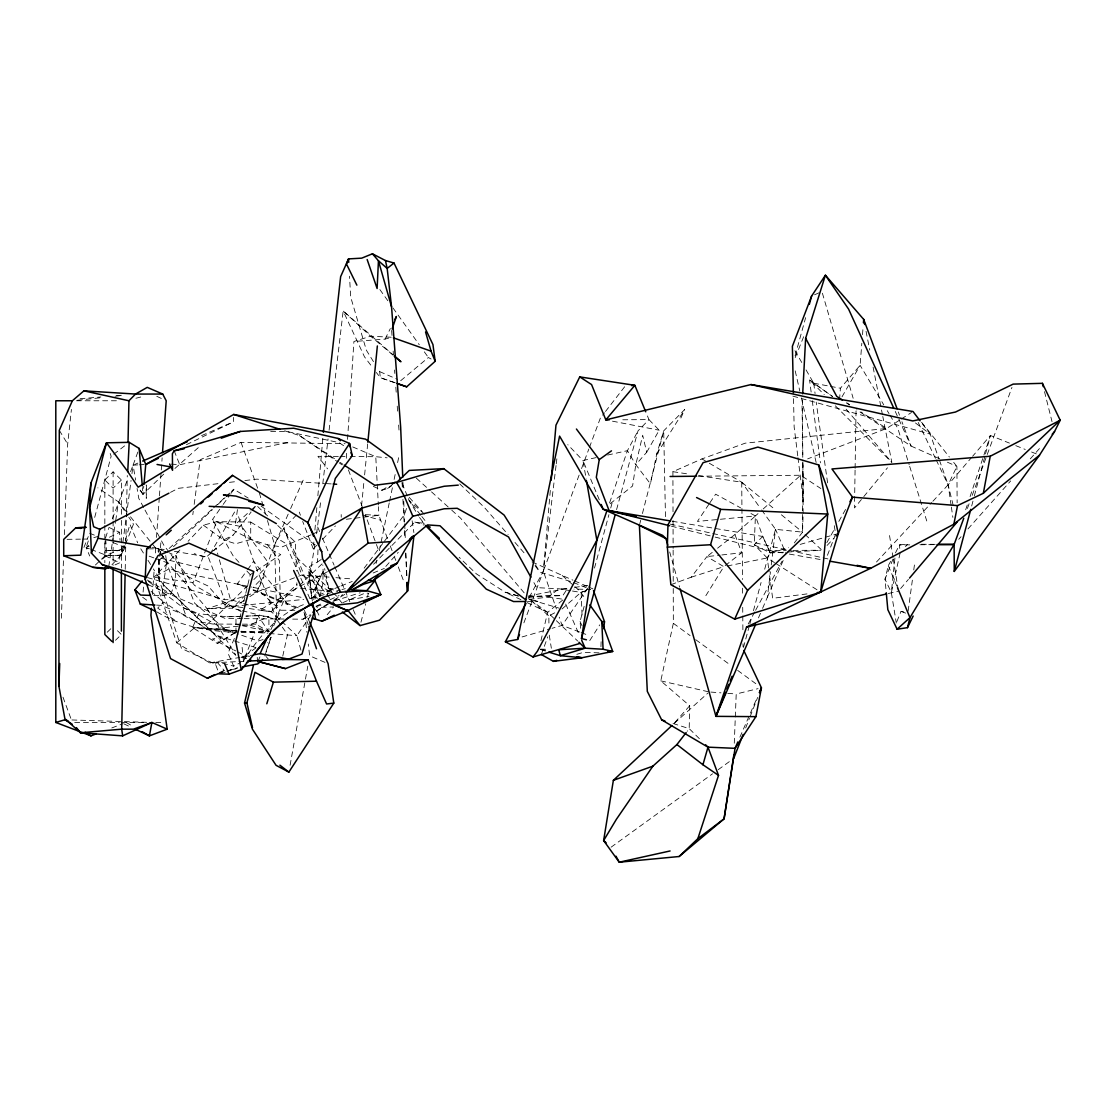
<?xml version="1.0" encoding="UTF-8"?>
<svg xmlns="http://www.w3.org/2000/svg" width="1116" height="1116" viewBox="0 0 1116 1116"><rect width="100%" height="100%" fill="white"/><g stroke="black" fill="none" stroke-linecap="round" stroke-linejoin="round"><path stroke-width="0.75" stroke-dasharray="5 3.75" d="M311.085 534.829L281.957 546.952L267.505 544.789L250.709 539.447L250.723 522.079L216.644 521.688L203.363 525.176L188.088 541.302M794.313 542.934L802.543 532.151L802.809 462.484M315.772 598.874L315.898 587.072L323.124 571.392L322.817 564.989M855.079 470.143L854.479 507.947L887.457 467.799M855.107 468.413L856.056 409.99M115.032 564.905L119.649 562.799L119.775 555.322L125.355 547.524L123.569 545.11M673.241 588.453L673.353 623.314L660.784 680.858L689.688 705.772L689.2 728.636L687.163 731.287M125.215 569.313L126.443 513.709M126.485 511.965L127.294 475.486M312.327 600.701L311.448 595.693L323.124 571.392L322.803 583.835L320.585 593.572M208.413 569.857L158.988 557.749L159.072 579.413L181.503 648.452L215.514 664.285L218.708 672.808M600.952 646.708L601.119 641.672M761.614 509.928L775.522 529.319L802.543 532.151L803.088 515.285M803.129 513.597L802.864 459.973M61.366 618.236L63.57 557.275M64.393 534.634L67.671 444.07L71.424 409.433M186.456 444.67L233.411 421.848L233.565 417.412M317.739 598.288L311.448 595.693L308.951 571.936L309.69 566.412L317.53 562.004L318.032 548.751M734.286 743.214L736.211 693.999L758.071 688.628M802.767 457.323L802.418 398.998M245.855 616.088L257.88 615.655L268.914 616.59L268.914 631.726L235.978 631.726L235.978 616.59L239.34 616.45M346.323 458.285L346.769 451.422M347.55 439.397L353.911 341.524L370.596 336.195L391.758 337.255L385.076 339.097L353.911 341.524M152.418 594.479L154.259 568.532M155.375 552.964L155.989 544.315M156.477 537.396L159.309 497.624M159.435 495.895L161.15 471.677M161.276 469.948L162.141 457.839M159.839 556.493L161.081 539.433M839.539 399.723L840.418 388.242L860.101 365.309L861.831 343.212M862.501 334.702L863.17 326.207M143.099 592.08L143.685 585.161M316.777 545.305L313.275 548.933L313.875 542.069M314.907 530.072L316.986 506.05M317.865 495.769L322.901 437.444M550.314 490.44L543.339 571.141L523.153 624.807M163.731 474.147L143.029 494.36L143.783 486.046M361.542 505.869L363.928 481.791M364.611 474.914L367.666 443.959M894.934 558.042L891.349 592.54L896.288 622.993M316.595 533.741L320.529 502.814M322.775 483.8L328.076 438.867M329.094 430.218L343.17 310.959L393.223 354.972M762.577 608.373L767.376 597.255L770.431 571.783M771.254 564.975L775.522 529.319L786.082 553.717M556.047 465.539L543.339 571.141L528.482 598.776M556.256 463.81L556.884 458.62M111.963 564.668L121.226 555.14L126.136 517.796M126.359 516.094L131.06 480.452M131.953 473.658L133.069 465.177L138.593 449.957M192.803 514.699L193.263 511.254M194.184 504.376L200.183 459.708L241.042 442.355L345.081 443.694M908.145 611.122L912.818 576.805M913.753 569.941L914.464 564.794M237.443 509.621L235.392 524.464L250.207 510.933M153.743 595.484L161.89 595.735L166.577 562.506L165.656 554.861M108.754 566.537L115.436 522.302M115.687 520.6L118.519 501.893L97.831 487.818M680.899 418.026L684.694 409.502L663.699 430.846L656.696 454.142L650.419 483.842L635.813 464.675L646.708 452.259L642.663 435.226L635.813 464.675L632.591 485.976L609.88 503.944M320.501 595.26L308.211 585.858L315.242 542.153M313.777 599.752L315.898 587.072M290.09 765.269L307.807 666.085M389.233 502.939L379.119 551.681L365.267 514.783M389.582 501.251L392.734 486.13M394.129 479.406L395.176 474.356M397.617 462.596L399.361 454.184M327.183 595.986L328.774 588.495L324.603 568.56M282.767 656.11L287.51 634.362L281.678 626.271M900.124 553.02L891.349 592.54L885.016 579.19L888.308 565.575L890.694 561.334M540.939 640.696L547.635 612.363L563.608 599.32M157.133 612.028C190.724 632.395 230.775 633.721 268.914 631.726L255.857 624.165L257.88 615.655L246.078 616.158M239.717 618.543L241.335 611.805M243.762 601.677L250.249 574.684L280.758 554.638L212.431 519.624L222.196 505.799M360.956 622.226L365.713 603.756M367.443 597.032L368.308 593.67M376.092 563.44L376.957 560.079M639.831 523.683L640.696 520.307M642.425 513.555L663.699 430.846L665.499 517.726M971.673 505.98L973.905 497.583M974.352 495.909L985.065 455.621M985.512 453.933L990.422 435.477L1009.436 443.108M94.693 517.392L111.14 456.235L109.075 450.264M580.641 628.308L580.055 621.486L584.575 604.788M594.493 568.072L608.931 514.657M610.731 507.989L612.991 499.647M616.576 509.621L637.989 430.929L648.94 419.602L646.387 413.366M749.366 625.713L743.047 648.982L743.005 643.765M749.812 624.053L751.612 617.399M753.426 610.759L761.084 582.496M764.697 569.202L775.522 529.319M795.094 355.795L805.64 317.642M101.472 559.2L105.099 555.726L121.226 555.14L124.894 542.167M125.341 540.535L129.93 524.311L137.673 542.822M105.588 537.8L108.643 528.44M161.89 595.735L171.013 594.089L175.184 581.297L176.007 555.629L169.646 553.131M965.675 509.789L967.879 503.19M970.083 496.578L990.422 435.477L972.622 456.263M406.503 508.422L404.397 514.685L383.765 542.111M264.799 655.901L271.132 637.138L267.421 642.537M609.629 502.786L627.415 450.669L637.989 430.929M266.026 651.549L271.132 637.138M541.316 654.534L547.817 636.748M967.377 508.478L969.19 503.567M972.203 495.378L986.656 456.109M987.255 454.477L1011.961 387.392M249.775 596.669L257.057 591.871L274.592 544.915L289.923 510.179M579.12 475.095L543.339 571.141L556.396 608.959M581.548 468.58L588.83 449.037M589.429 447.418L600.352 418.109L604.481 412.794M112.395 518.703L128.061 478.15M130.558 471.663L133.069 465.177L137.84 463.112M827.444 555.308L835.605 534.159L834.001 523.892M745.669 727.967L749.45 718.327M750.092 716.723L757.652 697.444M121.226 555.14L124.894 545.836M125.508 544.287L133.46 524.143L128.786 517.182M242.116 647.364L243.469 661.063L254.504 633.051M893.009 559.06L885.016 579.19L886.104 591.034M83.923 547.426L88.276 536.587M795.22 357.594L804.985 333.419M235.364 632.577L217.355 643.5L192.524 627.457L198.885 613.73L226.98 616.771L235.978 616.59M896.873 621.542L901.044 611.373L905.174 612.252M234.388 638.394L228.013 653.279L233.704 666.154L240.679 662.513M767.376 597.255L783.418 559.939M758.462 617.901L761.893 609.964M739.908 737.188L757.276 697.361M290.62 508.603L303.161 480.187M257.922 661.467L260.67 655.259M273.713 625.755L280.576 610.229L295.866 610.285M270.825 629.787L287.272 593.21L296.87 584.603M159.853 553.355L207.171 608.764L257.057 591.871L264.06 576.456L253.067 587.435M932.878 501.279L948.14 484.832L956.9 466.418L953.692 462.401M385.076 339.097L390.349 328.55M895.478 552.852L899.482 544.943L907.643 544.134L905.495 546.673M748.208 624.025L754.793 611.791M755.616 610.271L781.967 561.362M280.702 624.932L276.824 619.533L274.592 544.915L283.757 528.175L296.898 514.574M215.514 664.285L216.839 661.872L233.704 666.154M826.83 542.641L834.545 528.998M838.813 521.423L845.663 509.287M646.708 452.259L659.179 430.218L648.94 419.602L619.617 419.797M841.994 396.85L860.101 365.309L883.76 404.843M210.045 554.122L236.16 509.301M768.589 568.044L767.236 557.958L770.263 552.936L788.524 547.733M705.856 595.679L723.824 566.663L706.902 556.605L691.195 577.223L670.856 584.686M656.696 454.142L684.694 409.502M589.75 640.612L599.752 624.862M528.552 597.213L562.883 595.512L567.625 588.341L528.482 595.972M267.505 544.789L279.321 560.483L280.283 598.511L271.467 611.777L259.735 610.271L297.037 587.881L296.842 582.803M708.925 504.223L697.43 521.423L755.42 515.955L758.001 513.625M709.888 502.786L715.635 494.193L740.675 507.892M243.469 661.063C258.41 637.389 278.386 612.907 305.7 603.895M311.015 615.153L296.87 635.702L301.083 650.74M587.672 588.16L562.073 625.406L552.071 628.294M223.172 504.418L230.008 494.751M230.984 493.37L233.914 489.226L248.212 498.113M246.859 587.714L237.373 583.794L246.524 571.127M247.543 569.718L253.653 561.264L237.875 514.699M364.165 568.156L382.732 543.478M605.514 411.455L625.113 386.178M212.333 551.471L233.272 534.969L251.128 512.049M252.174 510.696L255.327 506.65M327.197 614.721L333.628 606.937L316.916 607.523M213.84 550.551L216.058 547.928L217.927 554.596M900.654 588.523L908.424 579.371M951.125 505.381L948.14 484.832L971.506 457.56M385.801 566.454L398.259 552.28M689.688 705.772L673.199 724.326L707.879 693.092M958.742 539.293L961.057 536.698M967.977 528.914L1010.678 480.912M1030.291 458.857L1041.828 445.898M297.037 587.881L283.743 598.539L271.467 611.777L247.347 608.276M876.492 562.004L931.693 502.549M827.068 545.459L833.833 538.303M179.871 549.979L154.036 577.265L176.733 642.802L209.794 662.946L237.206 661.621M322.608 539.251L335.428 525.915M192.524 627.457L236.355 630.68L207.213 629.494L195.774 621.361L186.037 616.757L163.647 601.998L157.719 608.108L175.491 620.663M373.553 564.264L414.873 522.037L423.243 523.278M245.743 594.758L232.309 608.192L207.171 608.764L235.476 654.45M247.891 585.495L217.899 614.888L202.972 627.987M253.848 579.567L269.333 564.11L241.893 526.71L216.644 521.688L193.235 582.552L154.036 577.265L169.855 568.379L208.022 585.956L224.944 605.025L245.618 608.025M104.834 523.725L104.834 479.992L113.107 471.831L121.393 479.992L121.393 515.369M121.393 479.992L113.107 488.166L104.834 479.992M107.206 632.242L111.935 627.638M115.478 640.291L121.393 634.544L115.478 628.782M224.944 605.025L230.496 599.627L241.963 603.031M750.998 513.541L755.42 515.955L762.758 536.461L754.221 544.748L767.236 557.958L774.462 562.59M299.493 585.523L322.859 563.106M95.418 565.003L100.259 560.371M159.602 559.897L163.368 556.312M173.454 546.728L212.5 509.594M217.536 504.795L225.097 497.61M226.353 496.411L233.914 489.226L226.297 496.202M211.091 552.657L206.111 557.386L194.184 553.634M174.933 468.455L200.601 445.577M169.144 548.458L212.333 508.966M213.602 507.808L225.027 497.359M251.435 509.817L255.145 506.427M717.588 548.193L734.942 534.508L755.42 515.955L754.221 544.748L770.263 552.936L785.441 552.141M88.68 545.319L86.169 547.593L89.698 556.005M763.177 508.98L800.674 475.249L820.874 488.557M561.99 609.015L581.157 592.205L587.03 590.559M176.733 642.802L194.868 627.527L267.477 633.344M400.686 380.709L428.377 357.511L431.097 359.017M373.33 486.381L381.853 490.287L387.601 488.459L392.679 484.232M712.245 552.406L706.902 556.605L720.155 555.14M725.191 565.589L741.68 552.755L734.942 534.508M221.721 672.306L224.204 670.381L216.839 661.872M113.72 454.254L125.327 445.312M529.179 599.418L547.97 597.102L559.018 588.788L567.305 588.955M102.365 559.018L107.024 555.587L105.574 538.191M611.108 847.183L712.552 773.779M718.188 769.705L730.868 760.526M237.248 651.702L245.004 655.678L255.955 647.936M317.53 562.004L321.282 559.437M387.601 488.459L391.465 485.892M243.958 600.506L232.309 608.192L240.554 610.285M899.817 419.993L886.648 428.46L807.649 458.885M901.282 419.044L911.521 412.46M292.657 619.115L303.036 619.213L310.374 614.665M316.246 611.024L327.992 603.742M333.865 600.101L342.668 594.647M235.085 632.619L217.355 643.5L220.787 637.71L224.651 639.649M381.853 490.287L389.275 485.739M303.036 619.213L310.513 614.763M316.484 611.219L331.438 602.319M332.931 601.44L344.886 594.326M300.078 586.263L327.546 571.685M170.469 492.365L178.169 488.348L219.224 483.549M203.363 525.176L223.688 539.977L233.272 534.969M554.694 612.837L548.863 615.893L548.919 623.9M109.438 537.242L119.593 532.276L119.998 540.297M89.154 546.143L86.169 547.593L88.68 549.644M342.835 602.64L365.337 592.973L368.782 593.321M219.615 672.516L224.204 670.381M312.661 534.104L318.967 531.174M316.037 606.225L323.71 602.668M329.862 599.836L339.069 595.567M814.54 294.791L820.441 292.183M242.967 625.699L249.775 624.974L268.914 616.59M673.018 511.77L672.906 471.677L701.95 458.913L745.195 443.178L886.648 428.46L860.98 411.971M201.564 435.603L233.411 421.848M339.431 586.611L308.951 598.971L340.324 590.029M341.036 585.97L352.265 581.422M373.121 572.968L384.336 568.421M111.795 727.939L122.983 723.684M257.057 591.871L297.135 576.791M298.725 576.191L301.934 574.977L329.136 577.125M220.759 673.701L225.32 672.111M226.855 671.581L237.513 667.884L227.664 670.66M691.195 577.223L723.824 566.663M316.219 606.616L324.365 604.049M334.144 600.966L360.217 592.749M572.452 591.02L580.85 592.415L590.504 589.415L573.931 589.081M576.819 654.325L583.501 652.316L599.041 652.86M263.055 639.566L258.214 641.016L237.276 633.749M250.709 539.447L235.741 543.785L223.688 539.977M522.065 636.943L550.411 628.768M341.97 589.555L345.276 588.62M800.144 544.413L838.339 533.532M93.828 537.619L98.738 536.238M217.815 673.436L226.018 671.121M135.901 398.259L143.992 396.166M888.308 593.531L898.436 591.131M596.139 457.602L582.957 460.517L567.779 444.656M607.662 455.049L627.415 450.669L635.813 464.675M171.306 464.116L179.718 464.702L289.504 442.131M727.158 565.993L767.236 557.958M209.794 662.946L239.982 657.366M241.656 657.059L251.714 655.204M348.973 599.766L369.089 596.488M574.405 587.407L587.951 585.523M806.994 593.907L772.649 598.315L768.812 569.732M346.379 519.247L378.896 515.313L387.81 539.516M230.761 669.586L237.303 668.791M229.491 482.349L238.043 481.359M244.892 480.55L256.875 479.155L324.505 483.493M721.815 554.959L741.68 552.755M77.478 400.225L103.091 397.505M115.032 396.236L123.569 395.329M207.213 629.494L241.265 625.881M207.171 608.764L303.775 599.459M80.059 398.733L100.858 396.975M116.455 395.664L123.388 395.092M528.161 596.99L547.817 595.414L562.883 595.512M137.826 464.898L133.069 465.177L135.65 480.145M139.416 464.814L144.187 464.549M227.915 632.172L235.978 631.726M787.129 552.057L820.874 550.314M238.922 661.537L244.069 661.286M226.98 616.771L244.139 616.158M119.775 555.322L105.099 555.726L105.085 541.009M67.058 539.335L80.505 539.14M82.193 539.112L88.917 539.014L86.169 547.593L89.378 548.821M240.596 624.165L213.128 624.067L195.774 621.361M147.452 577.586L224.553 599.697L230.496 599.627L218.387 556.27M697.932 476.211L800.674 475.249M148.372 548.863L158.486 548.765L168.042 552.518M909.735 544.859L899.482 544.943L899.873 549.797M919.975 544.761L935.347 544.636M715.147 537.089L769.008 550.523L786.278 550.425M793.197 550.383L820.832 550.244M527.463 601.468L537.912 601.412L528.105 598.664M76.404 400.77L119.314 400.77M242.298 624.165L255.857 624.165M74.688 722.457L119.314 722.457M121.03 722.457L147.061 722.457M155.766 722.457L162.727 722.457M270.686 431.571L287.551 431.641L339.013 442.592L344.356 446.163M338.357 456.458L317.934 456.332L327.588 468.86M340.045 456.472L348.555 456.528M350.257 456.542L375.771 456.709L387.14 457.825M921.411 544.231L935.194 544.343M280.283 598.511L283.743 598.539M242.437 618.613L225.111 618.445L148.498 584.882M244.167 618.641L283.994 619.031M236.439 630.777L226.855 630.624L222.781 628.713L235.671 633.19M71.912 719.96L146.656 722.303M540.618 649.094L548.863 649.4M365.657 514.699L378.896 515.313L378.436 506.692M323.124 571.392L328.774 588.495L335.679 588.899M156.519 605.095L161.388 605.388L185.87 615.502L220.787 637.71L212.431 638.98L235.699 650.907M326.235 483.605L331.438 483.925M710.85 692.073L720.992 692.841M727.758 693.357L736.211 693.999M335.93 577.67L352.935 579.009M269.207 633.483L296.87 635.702L282.348 622.03M300.497 588.244L331.731 591.41M245.004 655.678L249.593 656.32M547.97 597.102L562.045 599.097M672.906 471.677L690.106 474.314M698.714 475.639L741.722 482.224L774.783 509.356M570.778 590.741L559.018 588.788L536.698 587.63L532.555 580.18M672.278 521.256L762.758 536.461L770.263 552.936L762.758 536.461M152.334 547.538L164.205 549.574M174.389 551.304L208.301 557.121L224.553 599.697M769.008 550.523L782.553 552.894M789.333 554.08L821.515 559.73M811.137 392.037L809.546 379.942L813.717 383.207L828.728 386.038M830.402 386.359L840.418 388.242M612.489 421.178L659.179 430.218M540.618 649.373L547.231 650.712M173.998 570.96L251.602 587.058M253.276 587.407L302.199 597.562M670.242 524.129L711.004 533.113M712.692 533.49L787.408 549.979M789.11 550.355L821.376 557.47M823.078 557.847L828.17 558.976M235.518 624.165L240.526 625.295M242.186 625.671L268.914 631.726L257.88 615.655M660.784 680.858L709.162 691.934M671.386 526.166L713.473 536.67M242.2 610.717L276.824 619.533L253.653 561.264L287.928 604.691L298.809 608.959M792.848 396.124L930.186 434.068L938.877 458.634M518.298 595.902L505.227 592.233L476.448 573.917L459.15 557.303M362.337 514.936L380.43 520.168M535.024 565.77L540.032 572.145L571.922 581.896M518.354 596.111L505.227 592.233L520.935 599.683M529.849 599.501L547.635 612.363L548.863 615.893L529.849 599.501L558.781 608.053M243.609 603.519L271.467 611.777L281.148 620.887M255.871 647.587L215.625 635.116L163.299 584.714L153.38 568.909M540.604 649.54L547.189 651.591M328.774 588.495L337.59 591.243M673.018 723.489L689.2 728.636L700.946 740.215M284.65 430.804L299.451 435.547L338.553 461.368M414.873 522.037L424.108 525.106M394.269 382.523L380.305 377.696L376.357 372.493M395.343 382.83L380.305 377.696L379.691 371.642L377.905 368.782M249.775 624.974L268.914 631.726M149.126 556.159L153.882 557.888M155.459 558.46L166.577 562.506L185.87 615.502M237.373 583.794L246.803 587.281M253.081 589.611L299.534 608.346M579.553 631.991L562.073 625.406L559.242 617.176M581.129 632.591L585.9 634.39M90.982 549.435L107.024 555.587M901.044 611.373L905.592 613.116M148.414 581.38L183.038 607.62L198.885 613.73M89.671 533.281L95.837 535.722M1015.769 445.647L1025.269 449.455M1031.602 452.008L1036.345 453.905M112.883 542.502L125.355 547.524L105.099 555.726L119.649 562.799M573.471 582.524L587.407 588.16M253.179 590.322L287.928 604.691M352.754 446.944L375.771 456.709L378.352 504.962M325.021 662.388L309.648 655.817L308.281 644.03M379.691 371.642L397.687 379.412M532.025 561.948L572.94 580.18M574.475 580.85L586.765 586.221M588.299 586.89L592.917 588.899M939.505 458.704L911.047 446.065L856.739 409.767M947.414 462.205L956.9 466.418L957.137 502.814M165.294 551.806L158.486 548.765L158.556 552.183M108.81 527.38L119.593 532.276M183.038 607.62L199.22 615.139L226.855 630.624L194.616 603.17L176.007 555.629M123.89 723.865L129.902 726.697M156.798 396.306L161.499 398.538M527.212 602.668L547.635 612.363L555.14 619.533M241.391 611.763L194.575 585.412L170.26 553.648M126.178 722.457L133.446 726.655M701.95 458.913L707.851 462.373M709.316 463.238L741.722 482.224L760.61 508.547M147.228 579.985L171.013 594.089M250.723 522.079L285.264 543.199L311.266 601.761M261.074 506.106L316.721 546.087M775.913 563.51L817.833 590.308M846.709 402.806L849.569 404.634M340.003 462.331L342.891 464.242M846.723 403.085L849.583 404.996M299.451 435.547L337.813 461.94M339.236 462.917L342.068 464.87M806.045 369.898L813.717 383.207L832.648 396.585L809.546 379.942L824.278 394.715M142.667 597.283L149.502 602.208M673.353 623.314L690.12 635.604M695.714 639.691L730.673 665.275M737.662 670.395L755.839 683.703M915.455 422.964L930.186 434.068L921.077 422.127M781.395 514.783L802.543 532.151M392.999 355.083L370.596 336.195L343.17 310.959L364.5 356.855L372.395 367.276M151.078 591.327L163.647 601.998M562.171 575.479L573.568 585.523M574.824 586.639L581.157 592.205L582.161 617.971M424.443 514.071L409.14 500.582L407.87 497.443M260.921 592.512L280.576 610.229M416.324 478.136L430.246 490.733M431.515 491.877L450.487 509.049M451.757 510.193L460.615 518.215L524.269 592.945M805.041 534.466L821.223 549.518M257.629 506.483L267.687 515.997M277.731 525.51L295.322 542.139L296.396 570.946M459.708 483.87L484.26 507.32L508.143 534.634M556.382 620.719L577.656 641.016M419.49 517.489L424.554 524.088M341.984 603.017L335.595 595.051L301.934 574.977L283.757 528.175L297.456 558.321L331.912 591.494M163.299 584.714L236.397 655.929M835.34 405.805L891.851 462.442L882.798 416.463M422.085 521.716L424.457 524.213M238.991 562.394L233.37 556.242L212.431 519.624M246.873 570.987L250.249 574.684M409.209 497.373L422.099 511.505M265.957 656.417L268.245 659.026M514.964 542.432L526.347 555.433M846.109 409.154L890.735 461.145M126.136 511.365L118.519 501.893L127.852 515.801M130.488 516.778L158.765 551.988M921.551 422.225L949.409 457.044M420.76 515.187L409.14 500.582L418.626 516.08M421.82 516.513L427.093 523.167M311.448 595.693L308.951 571.936L329.973 598.581M169.2 552.267L163.912 545.347L144.466 509.049M580.85 592.415L585.83 599.348M379.859 289.56L387.95 300.888M392.999 307.96L419.281 344.774M424.331 351.847L428.377 357.511M143.029 494.36L139.109 488.613L143.029 494.36L142.443 487.553M535.429 564.822L540.032 572.145M140.769 548.793L143.476 553.104M147.982 560.288L152.487 567.472M373.469 361.64L366.369 350.229L350.675 297.009L349.517 276.224M59.301 430.316L67.671 444.07M887.262 410.688L889.02 413.618M889.884 415.082L897.78 428.265L909.163 464.688M160.913 552.894L158.486 548.765L158.807 551.946M161.722 554.261L166.577 562.506M794.955 350.689L801.776 362.505M143.657 507.529L138.803 498.461L137.087 488.473M316.721 610.605L320.39 618.18M918.217 422.434L935.417 458.313M936.171 459.876L948.14 484.832L953.538 506.72M313.275 548.933L302.701 521.465M895.255 411.441L911.047 446.065L901.937 421.709M580.055 621.486L582.008 625.783M308.951 571.936L320.027 596.572L309.69 566.412M309.941 622.881L304.361 610.312L306.9 632.228M565.686 604.049L579.609 635.576M317.669 527.017L319.72 531.788M322.454 538.149L328.62 552.448M329.304 554.038L334.089 565.17M334.772 566.761L344.356 589.025M345.039 590.615L349.824 601.733M353.242 609.685L356.66 617.636M888.308 565.575L896.832 586.095M599.278 499.801L582.957 460.517L586.221 479.183M402.165 483.354L407.228 495.881M174.18 450.794L179.718 464.702M297.456 558.321L308.211 585.858M390.279 545.975L392.121 550.802M394.576 557.261L395.817 560.483M398.272 566.928L404.424 583.054M348.401 469.85L362.254 506.748M898.296 411.957L899.51 415.208M62.998 697.207L71.773 720.88M299.283 512.105L300.427 515.229M241.042 442.355L258.745 491.263M939.463 460.266L948.14 484.832M304.012 612.377L308.351 625.044M909.68 466.335L926.754 520.977M259.344 492.881L265.538 514.03M267.449 520.53L274.592 544.915M822.394 293.201L853.154 398.272M669.698 551.988L679.616 587.211M1044.506 391.66L1052.025 421.639M795.192 370.875L799.837 391.144M801.386 397.91L816.828 465.484M866.058 331.326L869.741 350.061M873.089 367.08L882.463 414.761M889.536 535.554L893.037 557.442M893.316 559.13L898.157 589.457M549.253 635.144L551.36 648.256M827.584 482.837L816.201 402.137M412.125 520.781L413.883 532.569M951.376 507.096L952.869 517.378M813.717 383.207L815.071 393.53M812.267 400.672L820.427 462.847M797.759 455.886L794.146 426.982L793.476 396.054M797.968 457.588L803.506 501.795L802.822 460.741M391.632 330.448L392.009 335.609M393.153 351.08L393.404 354.525M394.548 370.01L394.813 373.455M395.831 387.21L396.208 392.372M397.226 406.14L397.603 411.302M398.635 425.056L399.012 430.218M257.238 657.38L257.601 662.276M402.053 482.042L402.318 487.232M402.918 499.354L404.048 521.856M404.48 530.519L404.913 539.181M405.596 553.02L406.726 575.535M402.96 482.405L403.253 489.31M403.755 501.391L404.62 522.093M404.69 523.822L405.345 539.349M405.917 553.159L406.852 575.591M146.447 485.334L146.28 498.364L146.07 484.804M158.681 558.99L159.072 579.413L158.988 557.749M802.041 405.945L802.85 458.23M741.722 482.224L742.503 579.497M742.572 588.188L742.628 595.135M742.712 607.299L742.768 614.246M742.782 615.976L742.893 629.87M341.203 514.574L341.231 517.21M673.046 520.488L673.129 548.375M673.129 550.118L673.241 586.709M121.393 520.363L121.393 567.988M113.107 471.831L113.107 519.456M113.107 521.06L113.107 565.407M104.834 525.399L104.834 562.757M113.107 550.244L104.834 550.579L121.393 550.579L113.107 550.244M246.204 658.44L241.293 657.185L246.204 658.468"/><path stroke-width="1.5" d="M151.427 608.318L150.939 615.237L167.191 729.167L151.874 722.457L122.662 735.862L80.492 732.793L64.881 718.676L58.911 686.159L59.301 430.316L72.359 400.77L83.909 390.851L135.524 394.06L162.713 394.06L166.2 400.77L162.504 452.65M125.104 574.517L121.686 729.167L122.662 735.862M128.019 442.466L128.94 400.77L135.524 394.06L147.256 387.364L162.713 394.06M667.326 547.133L667.968 524.785L703.066 462.68L757.876 447.111L818.781 464.981L829.537 494.262L838.339 533.532L820.734 592.15L734.705 619.143L670.856 584.686L667.326 547.133L710.557 544.748L747.594 590.322L734.705 619.143M58.911 686.159L59.72 663.518M671.916 725.526L613.368 780.321L603.63 840.571L619.24 862.208L679.114 856.516L724.075 818.851L733.826 755.1M157.063 464.465L171.041 467.004L138.133 487.176L127.74 471.552L129.205 442.327L106.494 442.801L90.926 483.13L80.798 555.168L63.724 555.754L63.696 539.391L75.804 527.812L86.211 527.282M302.827 609.057C275.582 621.71 260.223 647.894 241.251 669.712L229.031 674.176L218.025 673.799L207.367 678.221L170.553 658.607L145.15 579.246L146.684 548.877L232.477 475.36L307.793 522.581L321.715 551.597L322.524 558.586L340.533 592.164L366.732 590.699L380.821 594.577L375.004 580.613L363.649 584.212L352.768 589.443M90.926 483.13L89.601 507.892L91.386 553.062L102.198 564.598L148.498 584.882M802.697 393.795L805.64 338.288L825.394 275.22L863.7 319.399L897.083 408.721M863.435 322.803L863.7 319.399L864.705 324.519M323.347 432.297L340.645 276.615L348.541 258.898L361.696 258.159L372.423 253.792L385.452 260.544L394.004 263.027L432.938 344.537L435.17 361.291L406.684 386.82L397.38 383.597M551.206 480.145L555.963 425.196L579.748 376.901L634.851 385.327L645.745 411.818M143.936 484.386L145.764 464.451L139.151 448.437L129.205 442.327M367.848 442.243L377.361 345.946M603.672 628.699L604.509 621.779L593.489 590.545M413.91 535.973L407.507 591.117L379.538 620.189L360.091 625.588L342.347 612M586.444 639.789L581.492 638.561L596.851 540.242L606.853 510.919M611.47 450.836L599.25 459.611L596.307 477.327L609.113 510.64L669.712 525.748M91.386 553.062L98.069 538.247L99.729 529.305L168.934 493.174M990.241 456.235L831.936 468.957L852.512 497.15L957.528 505.604L983.336 493.286L990.241 456.235L1060.2 420.216L1042.414 383.332L1013.161 384.113L955.505 412.041L912.776 420.941L750.97 384.56L605.821 419.881L591.564 384.56L579.748 376.901M679.114 856.516L697.849 838.66L724.075 818.851L735.053 748.334L755.923 716.639L761.433 687.791L743.786 650.53M755.923 716.639L715.942 716.36L746.562 627.08L870.62 568.337L953.859 524.227L957.528 505.604M526.013 603.379L505.381 641.756L517.643 639.44L559.59 436.119L595.274 497.583L603.198 509.231L662.667 535.387L665.931 538.568L667.814 545.278M309.941 622.881L328.104 663.699L333.796 703.122L288.863 772.105L276.057 765.311L252.411 729.139L244.544 703.066L253.304 665.806M886.257 592.722L887.82 609.629L897.097 629.215L907.475 627.652L909.958 617.65L954.124 544.469L963.764 518.298M318.52 545.417L335.302 478.443L352.238 455.746L349.587 443.457L338.05 438.449L293.634 428.223L240.317 431.446L174.18 450.794L172.394 453.71L172.548 470.324L169.618 464.005M252.495 727.716L246.901 702.759L254.95 672.32L273.406 682.141L316.498 681.22L326.583 703.973L333.796 703.122M983.336 493.286L1060.2 420.216L1054.522 431.627L1039.512 455.175L954.264 571.434L970.78 509.328M581.492 638.561L615.209 514.643M809.309 304.375L811.597 296.089L825.394 275.22L848.606 309.146L893.818 408.289M710.557 544.748L720.657 509.37L827.751 514.058L820.734 592.15L817.289 592.596M311.071 603.868L314.782 609.671L302.017 654.074L288.625 659.11L247.501 661.118M697.849 838.66L718.509 775.369L702.927 764.739L707.99 747.162L705.647 744.846M266.808 703.791L273.406 682.141M392.148 328.885L396.375 316.498L394.869 319.511M517.643 639.44L519.484 634.572M811.597 296.089L792.388 346.253L793.392 392.623M733.686 758.489L743.144 734.398M759.55 692.618L761.433 687.791L759.354 692.576M680.09 588.885L715.942 716.36L725.623 692.297M726.921 689.088L728.846 684.275M730.143 681.067L732.082 676.254M715.942 716.36L755.713 624.249M737.829 741.973L735.053 748.334L707.99 747.162L661.676 719.876L647.308 691.362L639.398 525.371L665.931 538.568M253.402 654.883L260.112 653.641L267.966 636.148M907.475 627.652L913.167 616.046M145.15 579.246L157.97 555.642L188.841 543.185L253.806 571.545L235.713 641.323L241.251 669.712L242.228 668.191M849.946 501.712L852.512 497.15L838.339 533.532L836.079 535.917M413.283 535.708L397.17 563.217L373.33 580.627L368.238 580.222M312.899 612.405L314.782 609.671M686.131 732.612L676.924 744.553L652.888 766.148L616.395 819.284L603.63 840.571L606.128 842.775M505.381 641.756L533.057 656.961L537.368 651.27L596.851 540.242L586.514 480.87M255.145 652.958L271.202 632.605L287.189 618.766L323.208 597.2L340.533 592.164M142.178 580.836L134.869 589.945L140.309 604.105L155.612 611.303M375.004 580.613L366.732 590.699L349.475 589.694M909.526 578.06L957.263 521.87M346.741 591.522L412.85 516.248L444.098 508.798L457.197 508.296L508.533 536.963L530.895 577.195M373.33 580.627L377.864 575.479M409.6 539.405L411.86 536.824M1052.221 434.222L1054.522 431.627M350.466 587.867L352.893 585.37M324.086 561.92L329.011 557.205L361.751 508.143L404.173 495.909L444.21 486.255L458.285 485.125M747.594 590.322L827.751 514.058L818.781 464.981M166.172 534.843L171.278 530.267M200.601 503.958L203.154 501.67M208.246 497.094L212.082 493.663M215.904 490.231L220.996 485.655M223.549 483.368L232.477 475.36M897.097 629.215L909.958 617.65L897.487 587.672M346.923 591.731L427.512 524.911L439.997 525.762L483.66 567.877L525.762 599.836M262.539 660.002L257.712 663.908L242.563 666.894M953.859 524.227L1039.512 455.175M394.004 263.027L387.168 268.426L391.549 306.788L400.658 427.191L402.75 477.23M389.763 541.692L368.071 543.185L338.218 566.007L329.067 570.876M146.684 548.877L149.572 546.98M392.246 483.925L395.204 482.112M352.349 589.876L397.17 563.217L390.753 565.826M246.51 662.723L251.016 660.142M400.253 478.652L392.009 458.299L365.532 439.132L233.676 414.455L145.764 464.451L158.291 458.369M304.25 608.164L318.855 600.255M207.367 678.221L214.704 674.608M322.636 597.702L335.232 605.249L357.455 602.849L380.821 594.577L347.62 610.675L321.854 621.207L312.41 618.208L315.549 619.087L312.62 602.375M321.854 621.207L334.284 615.181M322.119 529.709L333.154 524.59L361.751 508.143L368.071 543.185M142.625 461.048L187.223 441.783M363.76 601.719L380.821 594.577M259.289 661.844L285.459 668.61L308.086 659.793L316.498 681.22M72.359 400.77L55.8 400.77L55.8 722.457L90.996 735.862L95.795 734.035M167.191 729.167L149.418 735.862L135.901 729.515M613.368 780.321L652.888 766.148M221.247 438.225L240.317 431.446M589.82 604.886L601.775 621.528L612.726 651.437L603.086 649.247L585.161 648.187L560.33 655.692L548.821 652.107M541.316 654.534L553.452 661.356L556.8 660.351M55.8 722.457L64.951 719.75L67.923 720.824M533.587 561.906L504.111 515.076L443.75 468.636L396.626 482.461L374.753 485.293L344.342 465.205M533.057 656.961L579.748 643.5M746.562 627.08L886.62 593.935M670.088 850.964L619.24 862.208L615.99 856.195M174.18 450.794L184.084 448.841M244.544 703.066L246.901 702.759M553.452 661.356L581.952 657.743L612.726 651.437L607.606 651.577M631.6 385.606L634.851 385.327L605.821 419.881L609.266 419.867M581.687 640.305L585.161 648.187L558.753 649.763L560.33 655.692L581.952 657.743L576.986 656.738M443.75 468.636L409.279 470.408L396.626 482.461L404.173 495.909L412.85 516.248M85.541 527.505L75.804 527.812L80.896 528.384M670.074 476.476L696.189 476.225M937.049 544.622L954.124 544.469L954.264 571.434M525.72 601.482L513.541 601.552L486.269 589.136L425.642 525.455M938.626 544.357L954.124 544.469M282.027 659.458L308.086 659.793M150.479 595.386L140.686 595.079L134.869 589.945L137.101 592.052M209.124 506.329L249.119 508.157L276.363 523.627M63.724 555.754L92.991 567.319L108.489 568.239M140.309 604.105L154.901 604.998M333.168 484.037L336.641 484.26M604.509 621.779L601.775 621.528L603.086 649.247M92.991 567.319L105.797 569.132M750.97 384.56L912.986 411.511L920.072 420.802M601.231 504.516L603.198 509.231L609.113 510.64L670.577 520.963M98.069 538.247L150.646 547.245M829.983 561.209L870.62 568.337L857.032 565.338M260.112 653.641L288.625 659.11M83.909 390.851L128.94 400.77M609.113 510.64L636.287 516.638M228.515 496.146L223.465 494.862L235.867 496.09L263.85 505.13L248.701 501.279M259.275 661.788L285.459 668.61M102.198 564.598L145.778 577.098M661.676 719.876L664.913 720.908M233.676 414.455L279.711 429.214M425.642 525.622L430.274 527.143M396.961 383.402L406.684 386.82M393.404 337.827L431.069 351.163L435.17 361.291M319.315 598.943L347.62 610.675L335.232 605.249L333.126 602.584M99.729 529.305L93.646 526.752L89.601 507.892L106.494 442.801L127.74 471.552M696.565 497.541L720.657 509.37M142.151 731.678L149.418 735.862L151.874 722.457L133.46 729.167L121.686 729.167L80.492 732.793L76.418 727.632M64.951 719.75L72.191 724.228M85.207 732.277L90.996 735.862M842.427 400.058L836.721 396.389L805.64 338.288M279.893 765.171L288.863 772.105M676.924 744.553L702.927 764.739M394.325 356.185L400.923 361.751L394.506 356.102M578.911 642.216L585.161 648.187M427.023 526.459L439.383 538.317M338.05 438.449L340.38 440.708M111.935 641.449L104.834 634.544L104.834 567.988M372.423 253.792L378.45 260.781L387.168 268.426L385.452 260.544M319.915 549.337L321.715 551.597M347.313 609.657L360.091 625.588M576.414 429.018L599.25 459.611M356.869 285.152L346.49 264.046L348.541 258.898L348.736 262.372M293.634 570.485L309.843 605.625M350.968 452.747L352.238 455.746M313.596 536.364L307.793 522.581L331.173 471.426L349.587 443.457L349.643 446.595M224.567 663.532L229.031 674.176M707.99 747.162L718.509 775.369M367.164 259.54L377.11 288.514L378.45 260.781L391.549 306.788M308.895 626.62L316.512 648.787M425.545 331.94L431.069 351.163M1042.414 383.332L1043.251 386.666M139.151 448.437L142.304 485.851M407.075 582.454L407.507 591.117L407.145 582.482M121.393 571.462L121.393 631.112M113.107 568.783L113.107 642.593"/></g></svg>
